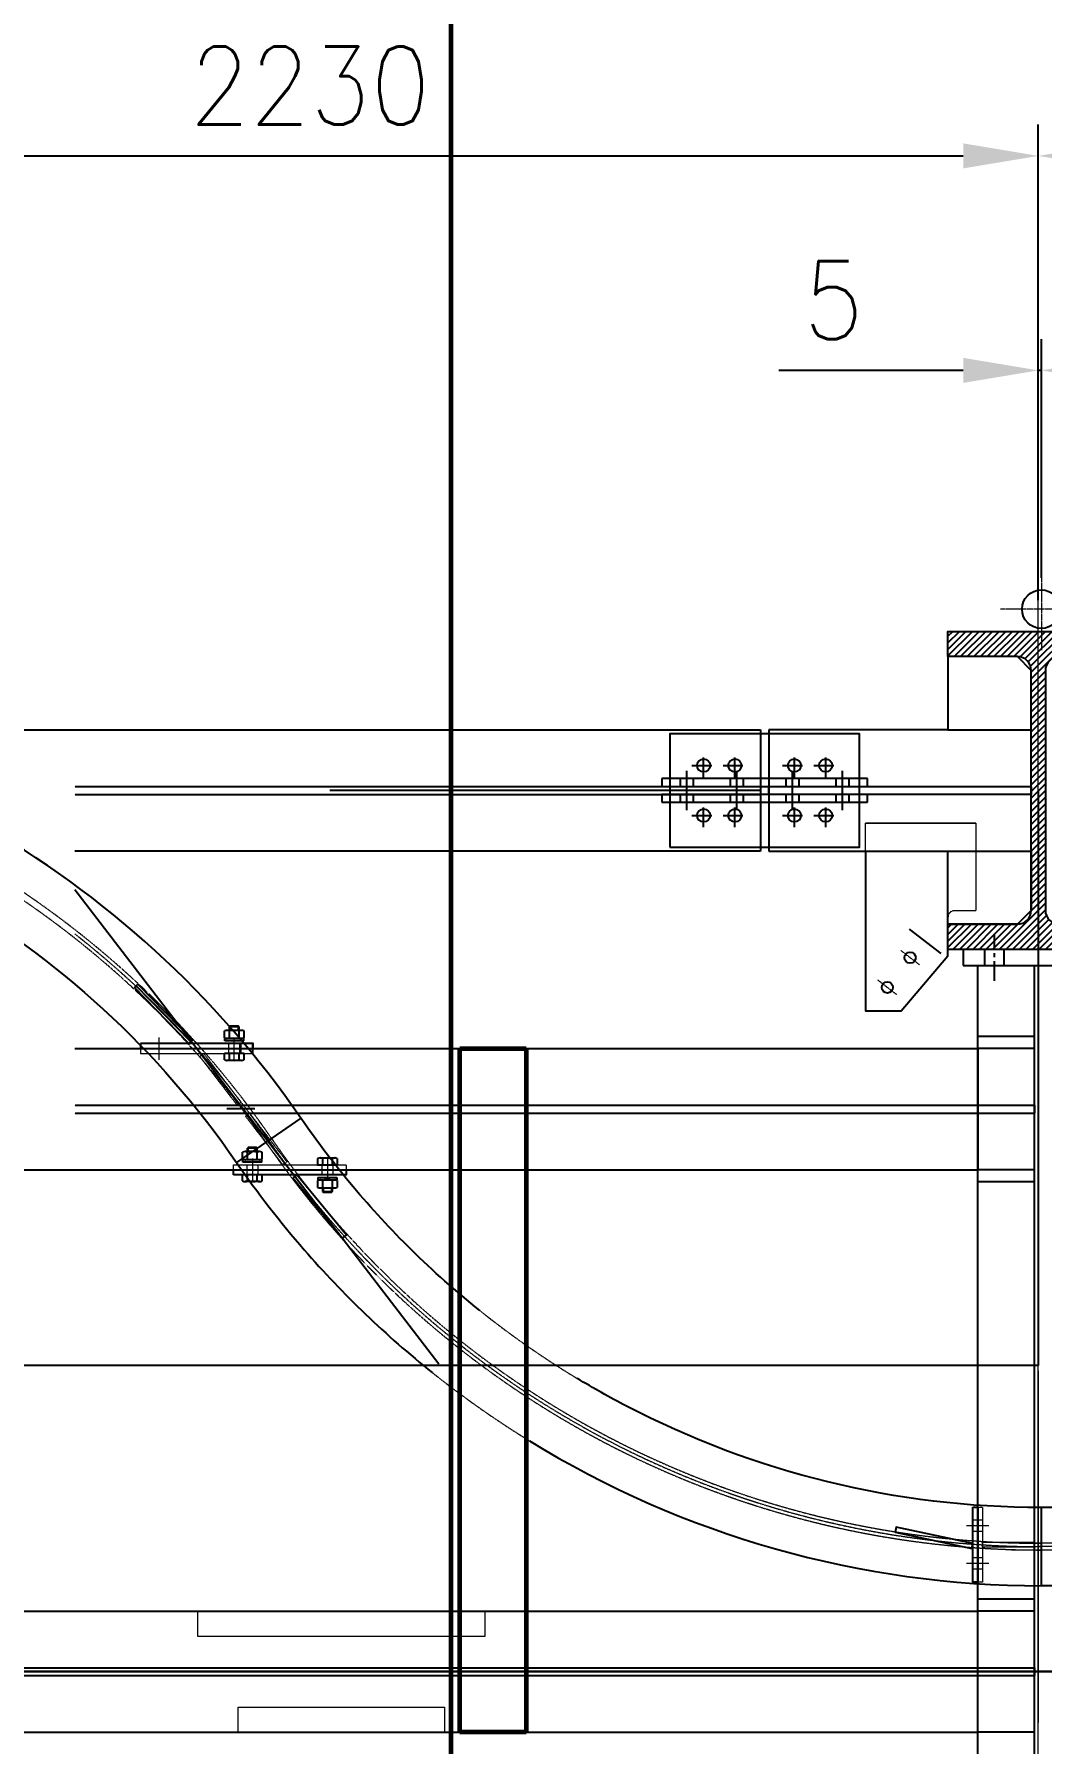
# Model space of a CAD drawing. Header units: millimetres. Extents: x 13669 to 217197, y -88248 to 24578.
# Drawn here: x 64193 to 65805, y 6108 to 8844 of the extents above; entities that cross this region are included whole.
import ezdxf

# ---------------------------------------------------------------- set-up
doc = ezdxf.new("R2010")
doc.units = ezdxf.units.MM
for name, pattern in [('CENTER', [50.8, 31.75, -6.35, 6.35, -6.35]), ('CENTER2', [1.125, 0.75, -0.125, 0.125, -0.125]), ('DASHED2', [0.375, 0.25, -0.125]), ('HIDDEN', [0.375, 0.25, -0.125])]:
    doc.linetypes.add(name, pattern=pattern)
for name, color, linetype in [('CHAPA PISO', 3, 'Continuous'), ('SDDIM', 1, 'Continuous'), ('Tx-DDIM', 1, 'Continuous'), ('Tx-EJES', 1, 'CENTER'), ('Tx_DDIM', 1, 'Continuous'), ('Tx_M_EQUIPOS', 4, 'Continuous'), ('Tx_M_EXISTENTES', 8, 'Continuous'), ('Tx_M_OCULTOS', 2, 'DASHED2')]:
    doc.layers.add(name, color=color, linetype=linetype)
for name, color, linetype, lineweight in [('RELEVO', 170, 'Continuous', 30), ('TITULOS', 6, 'Continuous', 60), ('Tx_EJES', 1, 'CENTER2', 5), ('Tx_M_OCULTAS FINO', 1, 'DASHED2', 5)]:
    doc.layers.add(name, color=color, linetype=linetype, lineweight=lineweight)
doc.styles.add('ROMANS', font='romans.shx', dxfattribs={"width": 0.9})
doc.dimstyles.new('ESC 1-50', dxfattribs={"dimscale": 50, "dimtxt": 2.5, "dimasz": 2.4, "dimexe": 1, "dimexo": 1, "dimgap": 1, "dimtad": 1, "dimdec": 0, "dimtxsty": 'ROMANS', "dimcen": 2.5, "dimclrd": 256, "dimclre": 256, "dimclrt": 3, "dimadec": 0, "dimazin": 2, "dimtfac": 0.5, "dimtdec": 0, "dimtmove": 0, "dimatfit": 3, "dimfxl": 1, "dimtfill": 1, "dimtfillclr": 256, "dimtolj": 2, "dimlwd": -1, "dimarcsym": 0})

# ---------------------------------------------------------------- blocks, each defined once
blk = doc.blocks.new('*D100')
at = {"layer": 'Defpoints', "color": 0, "transparency": 16777216}
for p in [(63569.7, 8649), (65799.7, 8649), (65799.7, 7888.2)]:
    blk.add_point(p, dxfattribs=at)
at = {"layer": 'Tx_DDIM', "lineweight": -2, "transparency": 16777216}
blk.add_line((65799.7, 7938.2), (65799.7, 8699), dxfattribs=at)
at = {"layer": 'Tx_DDIM', "transparency": 16777216}
blk.add_line((63689.7, 8649), (65679.7, 8649), dxfattribs=at)
for points in [[(63689.7, 8669), (63689.7, 8629), (63569.7, 8649)], [(65679.7, 8669), (65679.7, 8629), (65799.7, 8649)]]:
    blk.add_solid(points, dxfattribs=at)
at = {"layer": 'Tx_DDIM', "color": 3, "transparency": 16777216, "insert": (64634.7, 8761.5), "char_height": 125, "attachment_point": 5, "style": 'ROMANS', "bg_fill": 3, "box_fill_scale": 1.1, "bg_fill_color": 256, "bg_fill_true_color": 13158600, "bg_fill_transparency": 0}
blk.add_mtext('\\A2;2230', dxfattribs=at)
blk = doc.blocks.new('*D101')
at = {"layer": 'Defpoints', "color": 0, "transparency": 16777216}
for p in [(69779.7, 8649), (65799.7, 7888.2), (69779.7, 7888.2)]:
    blk.add_point(p, dxfattribs=at)
at = {"layer": 'Tx_DDIM', "lineweight": -2, "transparency": 16777216}
for p, q in [((65799.7, 7938.2), (65799.7, 8699)), ((69779.7, 7938.2), (69779.7, 8699))]:
    blk.add_line(p, q, dxfattribs=at)
at = {"layer": 'Tx_DDIM', "transparency": 16777216}
blk.add_line((65919.7, 8649), (69659.7, 8649), dxfattribs=at)
for points in [[(65919.7, 8669), (65919.7, 8629), (65799.7, 8649)], [(69659.7, 8669), (69659.7, 8629), (69779.7, 8649)]]:
    blk.add_solid(points, dxfattribs=at)
at = {"layer": 'Tx_DDIM', "color": 3, "transparency": 16777216, "insert": (67789.7, 8761.5), "char_height": 125, "attachment_point": 5, "style": 'ROMANS', "bg_fill": 3, "box_fill_scale": 1.1, "bg_fill_color": 256, "bg_fill_true_color": 13158600, "bg_fill_transparency": 0}
blk.add_mtext('\\A2;3980', dxfattribs=at)
blk = doc.blocks.new('*D103')
at = {"layer": 'Defpoints', "color": 0, "transparency": 16777216}
for p in [(74629.7, 8957.1), (74629.7, 7888.2), (63569.7, 7730.7)]:
    blk.add_point(p, dxfattribs=at)
at = {"layer": 'Tx_DDIM', "lineweight": -2, "transparency": 16777216}
for p, q in [((63569.7, 7780.7), (63569.7, 9007.1)), ((74629.7, 7938.2), (74629.7, 9007.1))]:
    blk.add_line(p, q, dxfattribs=at)
at = {"layer": 'Tx_DDIM', "transparency": 16777216}
blk.add_line((63689.7, 8957.1), (74509.7, 8957.1), dxfattribs=at)
for points in [[(63689.7, 8977.1), (63689.7, 8937.1), (63569.7, 8957.1)], [(74509.7, 8977.1), (74509.7, 8937.1), (74629.7, 8957.1)]]:
    blk.add_solid(points, dxfattribs=at)
at = {"layer": 'Tx_DDIM', "color": 3, "transparency": 16777216, "insert": (69099.7, 9069.6), "char_height": 125, "attachment_point": 5, "style": 'ROMANS', "bg_fill": 3, "box_fill_scale": 1.1, "bg_fill_color": 256, "bg_fill_true_color": 13158600, "bg_fill_transparency": 0}
blk.add_mtext('\\A2;11060', dxfattribs=at)
blk = doc.blocks.new('A$C245f907e')
at = {"layer": 'Tx_M_EQUIPOS'}
blk.add_lwpolyline([(-144.5, 0), (-144.5, -40.4), (-33.5, -40.4, -0.414214), (-11.3, -62.6), (-11.3, -446.4, -0.414214), (-33.5, -468.6), (-144.5, -468.6), (-144.5, -509), (144.5, -509), (144.5, -468.6), (33.5, -468.6, -0.414214), (11.3, -446.4), (11.3, -62.6, -0.414214), (33.5, -40.4), (144.5, -40.4), (144.5, 0)], format="xyb", close=True, dxfattribs=at)
blk = doc.blocks.new('BRW58V')
for p, q in [((-15.6, 10), (-15.6, 0)), ((-15.6, 0), (15.6, 0)), ((-11.7, 11), (11.7, 11)), ((-7.8, 10), (-7.8, 0)), ((7.8, 10), (7.8, 0)), ((15.6, 10), (15.6, 0)), ((-15.6, -25), (-15.6, -36)), ((-15, -20), (15, -20)), ((-15, -20), (-15, -24)), ((-15, -24), (-11.7, -24)), ((-11.7, -24), (11.7, -24)), ((-7.8, -25), (-7.8, -36)), ((7.8, -25), (7.8, -36)), ((11.7, -24), (15, -24)), ((15, -20), (15, -24)), ((15.6, -25), (15.6, -36)), ((-11.7, -37), (11.7, -37)), ((-7.9, -37), (-7.9, -42.5)), ((-7.9, -42.5), (7.9, -42.5)), ((-7.9, -42.5), (-6.9, -43.5)), ((-6.9, -43.5), (6.9, -43.5)), ((6.9, -43.5), (7.9, -42.5)), ((7.9, -37), (7.9, -42.5))]:
    blk.add_line(p, q)
at = {"linetype": 'HIDDEN'}
for p, q in [((-6.5, -37), (-6.5, -42.5)), ((6.5, -37), (6.5, -42.5))]:
    blk.add_line(p, q, dxfattribs=at)
for centre, radius, start, end in [((-11.7, 2.9), 8.09, 61.2168, 118.7832), ((0, -19.9), 30.9, 75.3778, 104.6222), ((11.7, 2.9), 8.09, 61.2168, 118.7832), ((-11.7, -32.1), 8.09, 61.2168, 118.7832), ((0, -54.9), 30.9, 75.3778, 104.6222), ((11.7, -32.1), 8.09, 61.2168, 118.7832), ((-11.7, -28.9), 8.09, 241.2168, 298.7832), ((0, -6.1), 30.9, 255.3778, 284.6222), ((11.7, -28.9), 8.09, 241.2168, 298.7832)]:
    blk.add_arc(centre, radius, start, end)
blk = doc.blocks.new('*D110')
at = {"layer": 'Defpoints', "color": 0, "transparency": 16777216}
for p in [(65799.7, 8305.8), (65799.7, 8214.5), (65804.6, 7923.7)]:
    blk.add_point(p, dxfattribs=at)
at = {"layer": 'SDDIM', "lineweight": -2, "transparency": 16777216}
for p, q in [((65799.7, 8264.5), (65799.7, 8355.8)), ((65804.6, 7973.7), (65804.6, 8355.8))]:
    blk.add_line(p, q, dxfattribs=at)
at = {"layer": 'SDDIM', "transparency": 16777216}
for p, q in [((65679.7, 8305.8), (65384.7, 8305.8)), ((65804.6, 8305.8), (65799.7, 8305.8)), ((65924.6, 8305.8), (66044.6, 8305.8))]:
    blk.add_line(p, q, dxfattribs=at)
for points in [[(65679.7, 8325.8), (65679.7, 8285.8), (65799.7, 8305.8)], [(65924.6, 8325.8), (65924.6, 8285.8), (65804.6, 8305.8)]]:
    blk.add_solid(points, dxfattribs=at)
at = {"layer": 'SDDIM', "color": 3, "transparency": 16777216, "insert": (65472.2, 8418.3), "char_height": 125, "attachment_point": 5, "style": 'ROMANS', "bg_fill": 3, "box_fill_scale": 1.1, "bg_fill_color": 256, "bg_fill_true_color": 13158600, "bg_fill_transparency": 0}
blk.add_mtext('\\A2;5', dxfattribs=at)

msp = doc.modelspace()

# ---------------------------------------------------------------- linework, layer by layer
msp.add_line((65355.4256957, 7633.7061042), (64666.4736277, 7633.7061041))
at = {"layer": 'CHAPA PISO'}
for p, q in [((65799.7256928, 7633.7061041), (65799.7256928, 6713.7061041)), ((65799.7256928, 6713.7061041), (58666.2797936, 6713.7061041)), ((65799.7256928, 6713.7061041), (62052.7256928, 6713.7061041))]:
    msp.add_line(p, q, dxfattribs=at)
at = {"layer": 'RELEVO'}
msp.add_line((63332.7256932, 6223.7061041), (67832.7256932, 6223.7061041), dxfattribs=at)
at = {"layer": 'TITULOS'}
for p, q in [((64874.4897321, 6126.7061041), (64874.489732, 7220.7061041)), ((64874.489732, 7220.7061041), (64980.489732, 7220.7061041)), ((64980.489732, 7220.7061041), (64980.489732, 6126.7061041)), ((64980.489732, 6126.7061041), (64874.489732, 6126.7061041))]:
    msp.add_line(p, q, dxfattribs=at)
at = {"layer": 'Tx-DDIM', "color": 2}
msp.add_line((64258.2537711, 7475.0281342), (64840.6681998, 6716.142343), dxfattribs=at)
at = {"layer": 'Tx-DDIM'}
for p, q in [((64443.6426492, 7231.3958397), (64356.4634109, 7320.9769784)), ((64546.3359558, 7124.3230812), (64501.3913258, 7124.3230812))]:
    msp.add_line(p, q, dxfattribs=at)
at = {"layer": 'Tx-EJES'}
for p, q in [((65264.3006956, 7654.8561042), (65264.3006956, 7692.5561042)), ((65264.3006956, 7654.8561042), (65264.3006956, 7692.5561042)), ((65314.3006956, 7654.8561042), (65314.3006956, 7692.5561042)), ((65314.3006956, 7654.8561042), (65314.3006956, 7692.5561042)), ((65409.5506956, 7654.8561042), (65409.5506956, 7692.5561042)), ((65409.5506956, 7654.8561042), (65409.5506956, 7692.5561042)), ((65459.5506956, 7654.8561042), (65459.5506956, 7692.5561042)), ((65459.5506956, 7654.8561042), (65459.5506956, 7692.5561042)), ((65245.4506956, 7673.7061042), (65283.1506956, 7673.7061042)), ((65245.4506956, 7673.7061042), (65283.1506956, 7673.7061042)), ((65295.4506956, 7673.7061042), (65333.1506956, 7673.7061042)), ((65295.4506956, 7673.7061042), (65333.1506956, 7673.7061042)), ((65390.7006956, 7673.7061042), (65428.4006956, 7673.7061042)), ((65390.7006956, 7673.7061042), (65428.4006956, 7673.7061042)), ((65440.7006956, 7673.7061042), (65478.4006956, 7673.7061042)), ((65440.7006956, 7673.7061042), (65478.4006956, 7673.7061042)), ((65264.3006956, 7574.8561042), (65264.3006956, 7612.5561042)), ((65264.3006956, 7574.8561042), (65264.3006956, 7612.5561042)), ((65314.3006956, 7574.8561042), (65314.3006956, 7612.5561042)), ((65314.3006956, 7574.8561042), (65314.3006956, 7612.5561042)), ((65409.5506956, 7574.8561042), (65409.5506956, 7612.5561042)), ((65409.5506956, 7574.8561042), (65409.5506956, 7612.5561042)), ((65459.5506956, 7574.8561042), (65459.5506956, 7612.5561042)), ((65459.5506956, 7574.8561042), (65459.5506956, 7612.5561042)), ((65245.4506956, 7593.7061042), (65283.1506956, 7593.7061042)), ((65245.4506956, 7593.7061042), (65283.1506956, 7593.7061042)), ((65295.4506956, 7593.7061042), (65333.1506956, 7593.7061042)), ((65295.4506956, 7593.7061042), (65333.1506956, 7593.7061042)), ((65390.7006956, 7593.7061042), (65428.4006956, 7593.7061042)), ((65390.7006956, 7593.7061042), (65428.4006956, 7593.7061042)), ((65440.7006956, 7593.7061042), (65478.4006956, 7593.7061042)), ((65440.7006956, 7593.7061042), (65478.4006956, 7593.7061042)), ((65729.725693, 7328.8061041), (65729.725693, 7404.2061041))]:
    msp.add_line(p, q, dxfattribs=at)
at = {"layer": 'Tx_EJES'}
for p, q in [((65609.7524295, 7354.567118), (65579.5903837, 7377.6809881)), ((65573.2568451, 7306.9428351), (65543.0947993, 7330.0567053)), ((64393.435736, 7202.8061041), (64393.435736, 7238.6061041)), ((64513.435736, 7202.8061041), (64513.435736, 7238.6061041)), ((64542.3229605, 7044.6061041), (64542.3229605, 7008.8061041)), ((64662.3229605, 7044.6061041), (64662.3229605, 7008.8061041)), ((65799.7256932, 6704.9561041), (65799.7256932, 6142.4561041)), ((65720.6256932, 6456.8751464), (65684.8256932, 6456.8751464)), ((66080.9756932, 6423.7061041), (65799.7256932, 6423.7061041)), ((65720.6256932, 6396.8751464), (65684.8256932, 6396.8751464))]:
    msp.add_line(p, q, dxfattribs=at)
msp.add_lwpolyline([(65804.567563, 6423.7061041, -0.1206005038), (65111.7877177, 6593.2713215, -0.0743574913), (64752.8873862, 6854.1408867, -0.0478802715), (64568.6464026, 7073.7061041, 0.0759940486), (64258.2537711, 7404.1288153, 0.0759940486)], format="xyb", dxfattribs=at)
at = {"layer": 'Tx_M_EQUIPOS'}
for p, q in [((65355.4256957, 7536.7061042), (64258.2537711, 7536.7061042)), ((65355.4256957, 7542.9061042), (65355.4256957, 7536.7061042)), ((65368.4256957, 7542.9061042), (65368.4256957, 7536.7061042)), ((65368.4256957, 7536.7061042), (65656.2256929, 7536.7061041)), ((65592.9420942, 7411.5444172), (65643.7413292, 7372.6157938)), ((65702.725693, 3529.2061042), (65702.725693, 7353.8061041)), ((65702.725693, 7353.8061041), (65896.725693, 7353.8061041)), ((64258.2537711, 7220.7061041), (65702.725693, 7220.7061041)), ((65702.725693, 7220.7061041), (65702.725693, 7026.7061041)), ((65702.725693, 7220.7061041), (65702.725693, 7026.7061041)), ((63666.7256929, 7026.7061041), (65702.725693, 7026.7061041)), ((65804.5671121, 6361.2061041), (65804.5671121, 6486.2061041)), ((67460.1782975, 6486.2061041), (65804.5671121, 6486.2061041)), ((67413.8232458, 6361.2061041), (65804.5671121, 6361.2061041)), ((63666.7256929, 6320.7061041), (65702.725693, 6320.7061041)), ((65702.725693, 6126.7061041), (65702.725693, 6320.7061041)), ((65702.725693, 6126.7061041), (65702.725693, 6320.7061041)), ((63666.7256929, 6126.7061041), (65702.725693, 6126.7061041))]:
    msp.add_line(p, q, dxfattribs=at)
for points in [[(63429.725693, 7657.9296746, -0.2290890454), (64517.1497064, 7038.2894375, 0.028270565), (64625.2532226, 6898.7061041, 0.0454955289), (64830.07797, 6702.3228056, 0.0454955289)], [(65804.5671121, 6486.2061041, -0.1206004276), (65140.6535258, 6648.7061041, -0.0156630846), (65062.1329593, 6692.7724021, -0.0156630846)], [(64985.6665906, 6592.9889344, 0.1387945053), (65804.5671121, 6361.2061041)]]:
    msp.add_lwpolyline(points, format="xyb", dxfattribs=at)
for points in [[(65523.1758222, 7536.7061042), (65523.1758222, 7281.1733354), (65580.2256927, 7281.1733354), (65655.2256927, 7369.2061041), (65655.2256927, 7431.1733354)], [(65766.2256928, 7419.6061041), (65655.2256927, 7419.6061041), (65655.2256927, 7536.7061041), (65788.4256927, 7536.7061041), (65788.4256928, 7441.8061041), (65766.2256928, 7419.6061041)]]:
    msp.add_lwpolyline(points, dxfattribs=at)
for points in [[(65679.725693, 7353.8061041), (65919.725693, 7353.8061041), (65919.725693, 7379.2061041), (65679.725693, 7379.2061041)], [(64440.7760527, 7228.6061041), (64353.5968144, 7318.1872428), (64359.3300073, 7323.7667141), (64446.5092456, 7234.1855754)], [(64363.435736, 7228.6061041), (64363.435736, 7220.7061041), (64543.435736, 7220.7061041), (64543.435736, 7228.6061041)], [(64512.3229605, 7018.8061041), (64512.3229605, 7026.7061041), (64692.3229605, 7026.7061041), (64692.3229605, 7018.8061041)], [(64607.2678376, 7013.7180227), (64686.7691097, 6917.2579391), (64692.9425551, 6922.3460205), (64613.4412829, 7018.8061041)], [(65694.8256932, 6428.7314126), (65572.5445878, 6454.6607637), (65570.8851093, 6446.8347729), (65693.1662147, 6420.9054218)]]:
    msp.add_lwpolyline(points, close=True, dxfattribs=at)
at = {"layer": 'Tx_M_EQUIPOS', "elevation": 0}
msp.add_lwpolyline([(65694.8256932, 6486.8751464), (65702.7256932, 6486.8751464), (65702.7256932, 6366.8751464), (65694.8256932, 6366.8751464)], close=True, dxfattribs=at)
at = {"layer": 'Tx_M_EQUIPOS'}
for centre, radius in [((65264.3006956, 7673.7061042), 10.5), ((65264.3006956, 7673.7061042), 10.5), ((65314.3006956, 7673.7061042), 10.5), ((65314.3006956, 7673.7061042), 10.5), ((65409.5506956, 7673.7061042), 10.5), ((65409.5506956, 7673.7061042), 10.5), ((65459.5506956, 7673.7061042), 10.5), ((65459.5506956, 7673.7061042), 10.5), ((65264.3006956, 7593.7061042), 10.5), ((65264.3006956, 7593.7061042), 10.5), ((65314.3006956, 7593.7061042), 10.5), ((65314.3006956, 7593.7061042), 10.5), ((65409.5506956, 7593.7061042), 10.5), ((65409.5506956, 7593.7061042), 10.5), ((65459.5506956, 7593.7061042), 10.5), ((65459.5506956, 7593.7061042), 10.5), ((65594.6714066, 7366.124053), 9), ((65558.1758222, 7318.4997702), 9)]:
    msp.add_circle(centre, radius, dxfattribs=at)
at = {"layer": 'Tx_M_EXISTENTES'}
msp.add_line((64620.1430989, 7109.1227708), (64517.1497064, 7038.2894375), dxfattribs=at)
at = {"layer": 'Tx_M_OCULTAS FINO'}
for p, q in [((65699.9820035, 7581.1733354), (65523.1758222, 7581.1733354)), ((65655.2256928, 7419.6061041), (65699.9820035, 7419.6061041)), ((64504.435736, 7212.8061041), (64504.435736, 7228.6061041)), ((64522.435736, 7212.8061041), (64522.435736, 7228.6061041)), ((64524.435736, 7212.8061041), (64524.435736, 7228.6061041)), ((64542.435736, 7212.8061041), (64542.435736, 7228.6061041)), ((64533.3229605, 7034.6061041), (64533.3229605, 7018.8061041)), ((64551.3229605, 7034.6061041), (64551.3229605, 7018.8061041)), ((64653.3229605, 7034.6061041), (64653.3229605, 7018.8061041)), ((64671.3229605, 7034.6061041), (64671.3229605, 7018.8061041)), ((65710.6256932, 6465.8751464), (65694.8256932, 6465.8751464)), ((65710.6256932, 6447.8751464), (65694.8256932, 6447.8751464)), ((65710.6256932, 6405.8751464), (65694.8256932, 6405.8751464)), ((65710.6256932, 6387.8751464), (65694.8256932, 6387.8751464))]:
    msp.add_line(p, q, dxfattribs=at)
for points in [[(65804.5671121, 6418.3061041, -0.2469281461), (64564.1970881, 7070.6461041, 0.2297689492), (63429.725693, 7715.1551177, 0.1971266035)], [(65523.1758222, 7536.7061042), (65523.1758222, 7581.1733354), (65699.9820035, 7581.1733354), (65699.9820035, 7441.1733354), (65665.2256927, 7441.1733354, 0.4142135624), (65655.2256927, 7431.1733354)], [(65062.1329593, 6692.7724021, -0.0331131326), (64906.1262607, 6801.5607095, -0.0290536788)], [(64830.07797, 6702.3228056, -70.0557049793), (64830.07797, 6702.3228056, 0.0304541927), (64985.6665906, 6592.9889344, 0.0142133597)]]:
    msp.add_lwpolyline(points, format="xyb", dxfattribs=at)
for points in [[(64363.435736, 7220.7061041), (64363.435736, 7212.8061041), (64543.435736, 7212.8061041), (64543.435736, 7220.7061041)], [(64458.1944635, 7207.9354817), (64518.0021374, 7130.0061041), (64524.3485566, 7134.8767265), (64464.5408827, 7212.8061041)], [(64591.2178138, 7034.6061041), (64531.4101399, 7112.5354817), (64537.7565591, 7117.4061041), (64597.564233, 7039.4767265)], [(64512.3229605, 7026.7061041), (64512.3229605, 7034.6061041), (64692.3229605, 7034.6061041), (64692.3229605, 7026.7061041)]]:
    msp.add_lwpolyline(points, close=True, dxfattribs=at)
at = {"layer": 'Tx_M_OCULTAS FINO', "elevation": 0}
for points in [[(65702.7256932, 6486.8751464), (65710.6256932, 6486.8751464), (65710.6256932, 6366.8751464), (65702.7256932, 6366.8751464)], [(65710.6256932, 6430.6506576), (65793.4256932, 6430.6506576), (65793.4256932, 6422.6506576), (65710.6256932, 6422.6506576)]]:
    msp.add_lwpolyline(points, close=True, dxfattribs=at)
at = {"layer": 'Tx_M_OCULTAS FINO'}
for points in [[(69682.725693, 6429.1061041), (65756.725693, 6429.1061041)], [(69682.725693, 6418.3061041), (65756.725693, 6418.3061041)], [(64454.7256931, 6320.7061041), (64454.7256931, 6280.7061041), (64914.7256931, 6280.7061041), (64914.7256931, 6320.7061041)], [(64519.7256931, 6126.7061041), (64519.7256931, 6166.7061041), (64849.7256931, 6166.7061041), (64849.7256931, 6126.7061041)]]:
    msp.add_lwpolyline(points, dxfattribs=at)
at = {"layer": 'Tx_M_OCULTOS'}
for p, q in [((65237.4756956, 7627.5061042), (65237.4756956, 7665.2061042)), ((65317.4756956, 7627.5061042), (65317.4756956, 7665.2061042)), ((65406.3756956, 7627.5061042), (65406.3756956, 7665.2061042)), ((65486.3756956, 7627.5061042), (65486.3756956, 7665.2061042)), ((64258.2537711, 7640.0061042), (65355.4256957, 7640.0061042)), ((65226.9506956, 7652.7061042), (65226.9506956, 7640.0061042)), ((65237.4756956, 7602.2061042), (65237.4756956, 7639.9061042)), ((65247.7211132, 7652.7061042), (65247.7211132, 7640.0061042)), ((65306.9506956, 7652.7061042), (65306.9506956, 7640.0061042)), ((65317.4756956, 7602.2061042), (65317.4756956, 7639.9061042)), ((65327.7211132, 7652.7061042), (65327.7211132, 7640.0061042)), ((65368.4256957, 7627.4061042), (65368.4256957, 7640.0061042)), ((65368.4256957, 7640.0061042), (65788.4256928, 7640.0061041)), ((65395.8506956, 7652.7061042), (65395.8506956, 7640.0061042)), ((65406.3756956, 7602.2061042), (65406.3756956, 7639.9061042)), ((65416.6211132, 7652.7061042), (65416.6211132, 7640.0061042)), ((65475.8506956, 7652.7061042), (65475.8506956, 7640.0061042)), ((65486.3756956, 7602.2061042), (65486.3756956, 7639.9061042)), ((65496.6211132, 7652.7061042), (65496.6211132, 7640.0061042)), ((65788.4256928, 7640.0061041), (65788.4256928, 7627.4061041)), ((64258.2537711, 7627.4061042), (65355.4256957, 7627.4061042)), ((65226.9506956, 7627.4061042), (65226.9506956, 7614.7061042)), ((65247.7211132, 7627.4061042), (65247.7211132, 7614.7061042)), ((65306.9506956, 7627.4061042), (65306.9506956, 7614.7061042)), ((65327.7211132, 7627.4061042), (65327.7211132, 7614.7061042)), ((65788.4256928, 7627.4061041), (65368.4256957, 7627.4061042)), ((65395.8506956, 7627.4061042), (65395.8506956, 7614.7061042)), ((65416.6211132, 7627.4061042), (65416.6211132, 7614.7061042)), ((65475.8506956, 7627.4061042), (65475.8506956, 7614.7061042)), ((65496.6211132, 7627.4061042), (65496.6211132, 7614.7061042)), ((65714.225693, 7353.8061041), (65714.225693, 7379.2061041)), ((65745.225693, 7353.8061041), (65745.225693, 7379.2061041)), ((65793.425693, 3529.2061042), (65793.425693, 7353.8061041)), ((65793.425693, 7239.7561041), (65702.725693, 7239.7561041)), ((65793.4256929, 7220.7061041), (65702.7256929, 7220.7061041)), ((64258.2537711, 7130.0061041), (65702.725693, 7130.0061041)), ((64258.2537711, 7117.4061041), (65702.725693, 7117.4061041)), ((65702.725693, 7130.0061041), (65793.425693, 7130.0061041)), ((65702.725693, 7117.4061041), (65793.425693, 7117.4061041)), ((65793.425693, 7117.4061041), (65793.425693, 7130.0061041)), ((65793.425693, 7130.0061041), (65793.425693, 7117.4061041)), ((65793.425693, 7026.7061041), (65702.725693, 7026.7061041)), ((65793.425693, 7007.6561041), (65702.725693, 7007.6561041)), ((65793.425693, 6339.7561041), (65702.725693, 6339.7561041)), ((65793.425693, 6320.7061041), (65702.725693, 6320.7061041)), ((63666.7256929, 6230.0061041), (65702.725693, 6230.0061041)), ((63666.7256929, 6217.4061041), (65702.725693, 6217.4061041)), ((65702.725693, 6230.0061041), (65793.425693, 6230.0061041)), ((65702.725693, 6217.4061041), (65793.425693, 6217.4061041)), ((65793.425693, 6230.0061041), (65793.425693, 6217.4061041)), ((65793.425693, 6217.4061041), (65793.425693, 6230.0061041)), ((65793.4256929, 6126.7061041), (65702.7256929, 6126.7061041))]:
    msp.add_line(p, q, dxfattribs=at)
for points in [[(65526.3756956, 7652.7061042), (65197.4756956, 7652.7061042), (65197.4756956, 7640.0061042), (65526.3756956, 7640.0061042)], [(65526.3756956, 7627.4061042), (65197.4756956, 7627.4061042), (65197.4756956, 7614.7061042), (65526.3756956, 7614.7061042)]]:
    msp.add_lwpolyline(points, close=True, dxfattribs=at)

# ---------------------------------------------------------------- block references
at = {"layer": 'Tx-DDIM', "rotation": 180}
for p in [(64513.435736, 7212.8061041), (64542.3229605, 7018.8061041)]:
    msp.add_blockref('BRW58V', p, dxfattribs=at)
at = {"layer": 'Tx-DDIM'}
msp.add_blockref('BRW58V', (64662.3229605, 7034.6061041), dxfattribs=at)

# ---------------------------------------------------------------- dimensions: what is measured, and where the dimension line sits
at = {"layer": 'Tx_DDIM'}
dim = msp.add_linear_dim(base=(65799.725693, 8648.997096), p1=(63569.725693, 8648.997096), p2=(65799.725693, 7888.2061041), dimstyle='ESC 1-50', dxfattribs=at)
dim.commit()
dim.dimension.update_dxf_attribs({"geometry": '*D100', "text_midpoint": (64634.7256931, 8648.997096), "dimtype": 160})

# ---------------------------------------------------------------- next in the draw order: dimensions: what is measured, and where the dimension line sits
dim = msp.add_linear_dim(base=(69779.7256931, 8648.997096), p1=(65799.725693, 7888.2061041), p2=(69779.7256931, 7888.2061041), dimstyle='ESC 1-50', dxfattribs=at)
dim.commit()
dim.dimension.update_dxf_attribs({"geometry": '*D101', "text_midpoint": (67789.725693, 8648.997096), "dimtype": 160})

# ---------------------------------------------------------------- next in the draw order: dimensions: what is measured, and where the dimension line sits
dim = msp.add_linear_dim(base=(74629.725693, 8957.1278381), p1=(63569.725693, 7730.7061041), p2=(74629.725693, 7888.2061041), dimstyle='ESC 1-50', dxfattribs=at)
dim.commit()
dim.dimension.update_dxf_attribs({"geometry": '*D103', "text_midpoint": (69099.725693, 9069.6278381)})

# ---------------------------------------------------------------- next in the draw order: hatches: boundary and pattern name
h = msp.add_hatch()
h.set_pattern_fill('ANSI31', color=1, scale=60, angle=360)
h.set_pattern_definition([(45, (82560.8036, 33048.748), (-5.3033009, 5.3033009), [])])
h.paths.add_polyline_path([(65811.0256928, 7825.6061041), (65811.0256928, 7441.8061041, 0.4142135624), (65833.2256928, 7419.6061041), (65944.2256928, 7419.6061041), (65944.2256928, 7379.2061041), (65655.2256928, 7379.2061041), (65655.2256928, 7419.6061041), (65766.2256928, 7419.6061041, 0.4142135624), (65788.4256928, 7441.8061041), (65788.4256928, 7825.6061041, 0.4142135624), (65766.2256928, 7847.8061041), (65655.2256928, 7847.8061041), (65655.2256928, 7888.2061041), (65944.2256928, 7888.2061041), (65944.2256928, 7847.8061041), (65833.2256928, 7847.8061041, 0.4142135624)])

# ---------------------------------------------------------------- next in the draw order: linework, layer by layer
at = {"layer": 'TITULOS'}
msp.add_line((64859.7256931, 8898.7061041), (64859.7256931, 4528.7061041), dxfattribs=at)
at = {"layer": 'Tx_EJES'}
msp.add_line((65799.725693, 3237.3022091), (65799.725693, 8051.5652295), dxfattribs=at)
at = {"layer": 'Tx_M_EQUIPOS'}
for p, q in [((63472.725693, 7730.7061041), (65355.4256957, 7730.7061042)), ((65355.4256957, 7730.7061042), (65355.4256957, 7724.5061042)), ((65355.4256957, 7724.5061042), (65355.4256957, 7542.9061042)), ((65656.2256929, 7730.7061041), (65368.4256957, 7730.7061042)), ((65368.4256957, 7730.7061042), (65368.4256957, 7724.5061042)), ((65368.4256957, 7724.5061042), (65368.4256957, 7542.9061042))]:
    msp.add_line(p, q, dxfattribs=at)
msp.add_lwpolyline([(65766.2256928, 7847.8061041), (65655.2256927, 7847.8061041), (65655.2256927, 7730.7061041), (65788.4256928, 7730.7061041), (65788.4256928, 7825.6061041), (65766.2256928, 7847.8061041)], dxfattribs=at)
msp.add_lwpolyline([(64906.1262607, 6801.5607095, -0.0254635619), (64796.7073748, 6898.7061041, -0.0478802715), (64620.1430989, 7109.1227708, 0.2305128716), (63429.725693, 7783.1923176)], format="xyb", dxfattribs=at)
msp.add_lwpolyline([(65210.3256956, 7542.9061042), (65513.5256956, 7542.9061042), (65513.5256956, 7724.5061042), (65210.3256956, 7724.5061042)], close=True, dxfattribs=at)
at = {"layer": 'Tx_M_OCULTAS FINO'}
msp.add_lwpolyline([(65804.5671121, 6429.1061041, -0.2469281461), (64573.0957172, 7076.7661041, 0.2298917564), (63429.725693, 7725.9777706, 0.1974845647)], format="xyb", dxfattribs=at)

# ---------------------------------------------------------------- next in the draw order: block references
at = {"xscale": -1, "rotation": 359.9999999999997}
msp.add_blockref('A$C245f907e', (65799.7256928, 7888.2061041), dxfattribs=at)

# ---------------------------------------------------------------- next in the draw order: dimensions: what is measured, and where the dimension line sits
at = {"layer": 'SDDIM'}
dim = msp.add_linear_dim(base=(65799.725693, 8305.8059188), p1=(65804.5671121, 7923.7061041), p2=(65799.725693, 8214.5359214), dimstyle='ESC 1-50', override={"dimtfillclr": 0, "dimarcsym": 1}, dxfattribs=at)
dim.commit()
dim.dimension.update_dxf_attribs({"geometry": '*D110', "text_midpoint": (65472.225693, 8418.3059188)})

# ---------------------------------------------------------------- next in the draw order: linework, layer by layer
msp.add_circle((65804.5671121, 7923.7061041), 30.9225978, dxfattribs=at)
at = {"layer": 'Tx_EJES', "color": 2, "ltscale": 5}
for p, q in [((65804.5671121, 7989.0846962), (65804.5671121, 7858.327512)), ((65869.9457042, 7923.7061041), (65739.18852, 7923.7061041))]:
    msp.add_line(p, q, dxfattribs=at)

doc.saveas('drawing.dxf')
